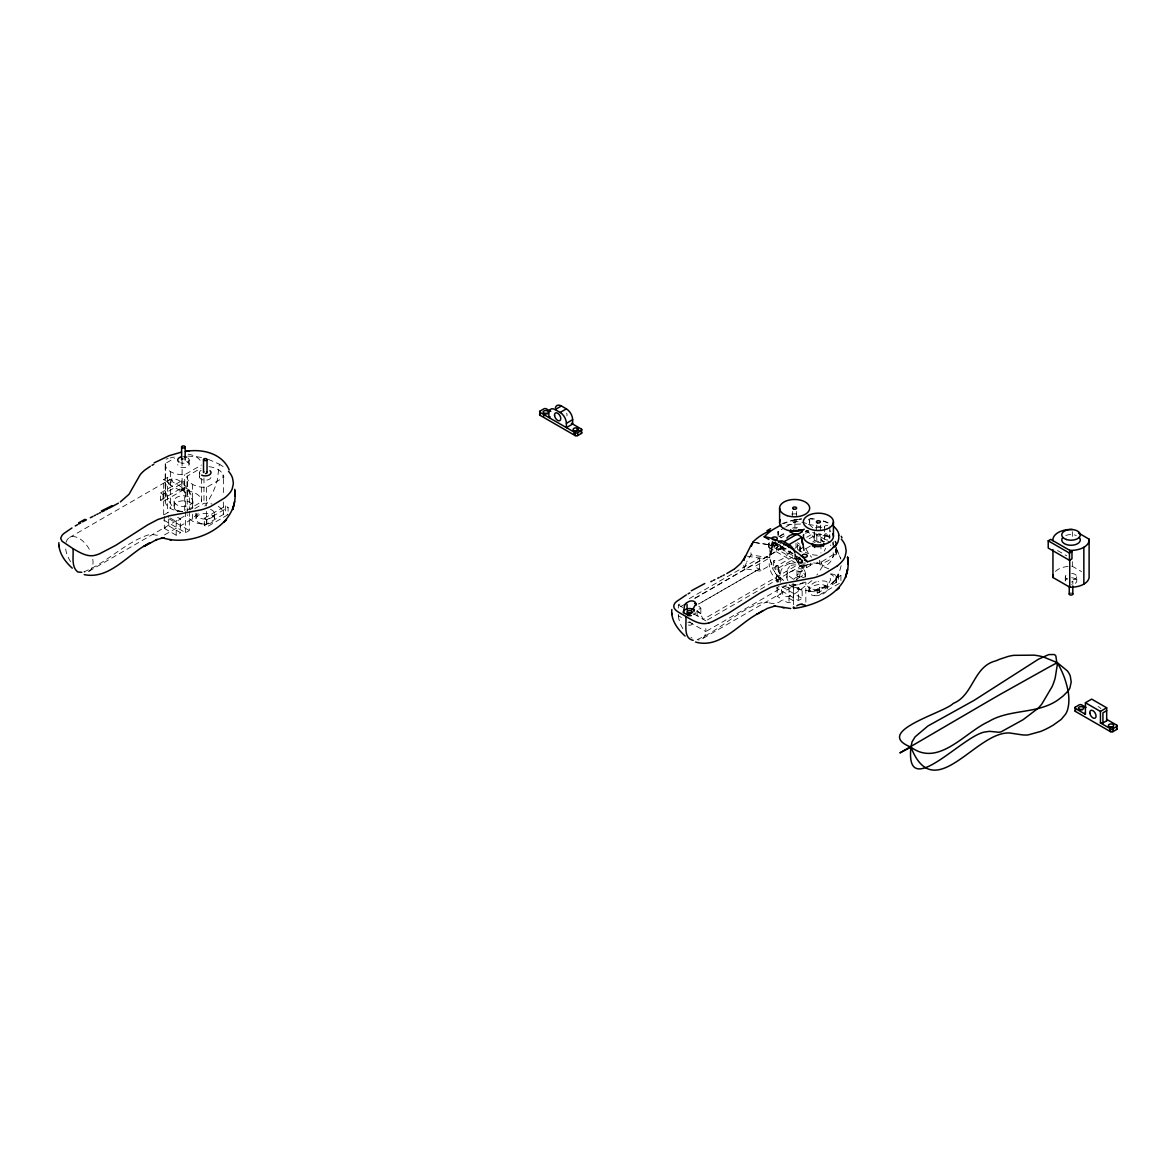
<?xml version="1.0" encoding="UTF-8"?>
<svg xmlns="http://www.w3.org/2000/svg" width="1176" height="1176" viewBox="0 0 1176 1176"><rect width="100%" height="100%" fill="white"/><g stroke="black" fill="none" stroke-linecap="round" stroke-linejoin="round"><path stroke-width="0.75" stroke-dasharray="5 3.75" d="M165.272 464.696L165.257 500.932M187.146 495.155L187.146 476.75M768.487 543.885L768.487 546.766M799.974 551.838L799.974 545.208A18.125 10.466 0 0 0 801.209 548.604M805.487 577.107L805.487 573.976M805.839 602.171L805.839 582.164M808.809 591.513L809.206 586.118L814.571 582.399A9.57 3.602 -18 0 1 817.849 581.356M810.793 564.818L810.793 563.377M827.375 588.823L827.375 583.046L823.891 587.118L816.938 589.455L810.543 589.176L807.486 586.104M836.21 581.179L836.195 576.475L836.165 582.37A18.125 10.466 0 0 0 830.506 573.991M833.343 545.164L833.343 541.813M778.086 536.579L778.115 531.39L784.23 527.877M833.137 552.823C835.401 560.496 820.73 573.462 821.098 560.041M786.92 577.828L787.067 569.934L789.64 566.42M808.809 587.338L809.323 588.47M836.21 553.146L835.416 549.927M820.98 561.246L820.966 562.055M208.343 459.346L219.339 464.167L217.295 480.073A45.805 26.445 -60 0 1 212.444 493.244L208.608 500.359A48.819 28.18 -60 0 1 206.447 503.784L204.844 506.092M813.645 562.951A18.125 10.466 0 0 0 819.393 563.245L836.21 552.808M841.149 565.759L838.356 575.549L831.961 583.311L837.091 577.49A28.93 16.699 0 0 0 838.268 573.932L840.913 575.299L840.913 582.517L819.657 594.791L817.158 593.351L817.158 589.264A25.475 14.7 60 0 0 819.393 587.427L820.142 587.294A17.258 9.967 -60 0 0 821.333 587.574M775.94 542.371L775.822 545.737A24.534 14.156 60 0 0 772.176 547.884L769.883 555.395A20.742 16.361 24.9 0 0 769.721 557.497M746.393 562.76L744.085 568.625L760.093 571.11L772.059 564.201A38.837 22.418 0 0 1 769.721 557.909L770.192 551.265L773.47 543.106M770.162 554.954L774.528 545.546L753.257 542.254M824.185 551.176L825.684 548.207M773.867 560.57L773.382 568.067L775.881 569.522L775.881 565.435A25.475 14.7 60 0 1 773.632 561.011L774.352 560.717M822.774 565.891L818.467 572.844M816.864 575.035L817.658 573.962M833.461 582.002L836.151 578.989M811.925 580.635C804.134 586.045 781.305 609.359 781.511 587.265M198.244 513.589L191.291 519.189A120.525 69.59 -60 0 1 186.984 522.115L164.243 535.08M805.545 533.448L808.441 531.831M794.829 548.472L799.063 545.061M779.526 536.403L787.023 532.272M781.864 547.942L781.026 548.442M182.648 511.56A18.125 10.466 0 0 1 165.302 500.344L165.302 463.52L174.46 458.243M163.684 514.779L163.684 479.617L167.448 477.456L172.137 480.161L172.137 481.601L184.632 488.834L184.632 487.379L180.883 489.554L180.883 490.995L184.632 488.834M69.546 537.505L169.594 479.735M163.684 479.617L168.374 482.322L172.137 480.161M168.374 482.322L168.374 483.777L172.137 481.601M165.302 463.52A18.125 10.466 0 0 0 184.691 474.722L201.464 465.035M187.19 512.986L187.19 476.162L200.92 468.239M160.568 492.979L181.824 480.705L184.323 482.145L184.323 489.363L163.067 501.637L160.568 500.197L160.568 492.979L163.067 494.42L184.323 482.145M160.568 500.197L181.824 487.922L184.323 489.363M180.883 489.554L185.573 492.259L189.321 490.083L189.321 509.428M187.19 476.162A18.125 10.466 0 0 0 206.579 487.349L223.352 477.662M164.317 514.647L168.697 512.119L168.697 517.528M201.508 478.47L201.464 501.858L184.691 511.545L184.691 474.722M194.819 508.576L203.977 503.299A18.125 10.466 0 0 1 211.9 503.99M88.994 571.198L187.469 514.353M164.317 516.352L164.317 528.362L168.697 525.834L180.575 532.699L180.575 518.969L177.605 517.264M170.255 518.072L176.194 521.497L180.575 518.969M204.33 518.249L225.601 505.974L228.1 507.415L228.1 514.647L206.844 526.921L204.33 525.466L204.33 518.249L206.844 519.689L228.1 507.415M164.317 528.362L176.194 535.212L180.575 532.699M163.684 520.057L185.573 532.699L189.321 530.523L189.321 511.192M204.33 525.466L225.601 513.192L228.1 514.647M785.744 526.995L794.903 521.703A18.125 10.466 0 0 1 812.704 527.803M769.001 547.487L769.001 543.165L772.75 540.989L772.75 543.885L769.001 546.046A1.764 1.014 0 0 0 769.001 547.487L804.017 567.714A1.764 1.014 0 0 0 806.515 567.714L810.279 565.538L810.279 561.217M781.173 537.653L784.23 535.889M782.76 546.766L777.762 549.662L777.762 545.326L782.452 542.621M776.513 547.487L780.261 545.326L783.76 547.34L780.011 549.515A19.463 11.231 60 0 0 776.513 551.221L776.513 547.487L780.011 549.515M678.332 608.08L678.332 604.979L681.448 603.17M689.254 598.658L759.52 558.1L759.52 568.846L698.632 604.008L759.622 568.861A17.081 13.465 24.9 0 0 760.093 571.11M694.619 598.319L778.115 550.118M684.814 604.244L680.948 606.478A19.463 11.231 60 0 1 682.212 605.464M695.251 598.216L780.996 548.722A19.463 11.231 60 0 1 784.657 546.811M776.513 581.414L776.513 574.888L777.792 576.505L775.205 572.903L778.938 577.695L772.72 568.919L769.721 557.791L754.625 566.626L761.24 570.448M806.663 537.3L814.292 532.904A18.125 10.466 0 0 0 814.336 532.316M809.162 538.755L816.791 534.345A18.125 10.466 0 0 1 830.271 537.035M799.033 549.721L803.605 547.09M700.837 608.154L700.837 613.637L697.089 615.798L697.089 610.315L700.837 608.154A19.463 11.231 60 0 0 698.412 605.934M806.104 548.53L810.69 545.885M773.382 568.067L794.638 555.792L797.137 557.248L775.881 569.522M800.533 558.718A19.463 11.231 60 0 1 802.15 561.702L798.386 563.863A19.463 11.231 60 0 0 794.888 558.115L796.769 557.027M800.268 556.88L795.27 559.761L795.27 555.44A8.849 5.101 60 0 0 795.167 554.058M794.888 558.115L798.386 560.129L800.9 558.688M707.423 619.943L804.031 564.171L805.854 564.377M777.13 582.517L777.13 580.591L780.114 578.871A27.107 15.655 -60 0 0 781.511 580.18A27.548 15.905 60 0 1 776.498 574.902A26.769 15.45 -60 0 0 780.261 577.269L784.304 581.135M779.012 586.486L776.513 587.926L798.386 600.568L802.15 598.393L802.15 589.926A26.769 15.45 -60 0 1 798.386 587.53L798.386 600.568M786.773 584.884L705.791 631.585A19.463 11.231 60 0 1 698.015 639.979M796.211 579.371L799.474 577.563M783.848 586.001A19.463 11.231 60 0 0 789.008 587.456L795.461 585.001L702.234 638.803M819.393 587.412L820.142 587.294M840.913 575.299L836.606 578.21A19.448 11.231 -60 0 1 821.392 587.441M817.158 593.351L838.414 581.076L838.414 573.844M793.271 600.76L793.388 587.044A27.107 15.655 -60 0 1 791.992 585.736M780.011 594.688L780.82 594.233M790.434 602.362C786.832 604.332 783.304 597.599 779.732 601.818A38.69 22.329 -60 0 1 778.674 602.318L777.85 602.656A19.963 11.525 -60 0 1 773 603.611L767.987 602.641M778.718 595.409L777.13 596.291L783.069 600.01M821.892 588.088L823.053 587.559A9.114 4.116 -15.5 0 0 824.655 586.633A9.805 3.822 -18 0 0 826.728 581.782A9.805 3.822 -18 0 0 818.084 581.664M782.025 523.54L792.345 520.351L801.62 518.939L799.254 519.16A30.355 17.522 0 0 0 792.433 520.468L787.553 522.07A65.841 38.014 0 0 0 783.583 523.746M697.162 639.568C719.506 630.424 736.661 611.755 759.358 603.288A39.808 22.991 -60 0 1 767.972 602.656M789.317 563.671L802.032 561.775M166.11 459.155L168.109 458.537M83.805 571.859C106.722 562.834 124.068 543.356 147.426 535.168A36.515 21.08 -60 0 1 152.013 534.507L160.568 535.712M789.067 584.751C796.887 590.161 806.912 591.601 816.188 590.264A19.477 11.245 0 0 0 827.654 585.31L830.477 580.106L829.712 575.064M800.621 523.996L789.361 524.628A36.015 20.786 0 0 0 783.966 525.599M187.807 456.126L195.054 456.538A42.512 24.549 0 0 1 201.596 457.537M807.677 564.524L822.671 563.025A23.197 13.392 0 0 0 834.284 554.631A21.491 12.407 -60 0 1 836.165 554.954L836.165 547.149M813.086 519.086L810.396 518.866A39.69 22.917 0 0 0 809.897 518.837M802.032 589.911L800.415 589.676A40.837 23.579 60 0 1 789.669 585.119M808.956 531.038L806.78 530.699A15.038 8.673 0 0 0 805.251 532.096M754.874 542.577L774.528 545.62M769.721 557.791L750.994 554.896L747.598 560.129A105.605 60.976 0 0 0 746.848 561.716M747.421 556.219L763.724 558.673M828.742 568.846L822.421 566.17L815.732 561.378M821.848 527.407L817.746 526.187A42.483 24.534 0 0 0 807.883 524.423M823.318 521.115L827.845 522.85M793.241 579.165L788.611 575.711L786.92 571.257M793.388 600.701L787.45 597.496M1057.533 550.53L1066.676 555.807M1055.431 571.404A18.125 10.466 0 0 1 1072.336 566.303L1081.494 571.58M812.69 532.361L830.035 542.371M802.017 552.117L796.02 548.648L796.02 543.239M773.558 542.18L795.138 554.631M772.75 543.885A1.764 1.014 0 0 1 775.249 543.885L801.518 559.041M775.822 545.737L772.132 543.591L769.883 544.9L769.883 555.395A17.464 10.084 -60 0 1 772.147 547.972L771.97 541.93M780.996 548.722L803.282 561.584L703.233 619.355A19.463 11.231 60 0 0 697.089 610.315M806.515 567.714L806.515 564.818A1.764 1.014 0 0 1 804.017 564.818L769.001 544.606A1.764 1.014 0 0 1 769.001 543.165M781.82 586.662L802.15 598.393M696.56 611.167L700.837 613.637M678.332 604.979L685.549 609.139M694.237 614.151L705.85 620.855M678.332 614.284L678.332 615.724L682.947 618.4M689.048 621.913L705.85 631.615L705.85 625.514M184.632 487.379L189.321 490.083M168.374 483.777L180.883 490.995M169.006 518.792L189.321 530.523M219.339 464.167L223.072 466.549M781.511 580.18L780.202 578.974L780.79 579.562M780.114 578.871L774.675 571.977M811.616 557.277L810.19 555.587M833.549 544.62L833.196 544.194A32.413 18.713 0 0 1 833.563 544.811M835.857 547.663L840.84 559.012L836.459 548.56M808.044 552.646L805.545 548.266M789.272 563.627A19.683 11.363 0 0 0 780.923 570.845L780.394 574.094L778.115 566.861L778.13 568.405M832.52 542.459L833.122 545.414M836.21 549.221L836.21 552.455M814.321 531.728L814.321 539.828M793.462 583.84L793.477 604.773M1071.63 573.432A5.748 3.322 0 0 1 1076.775 576.74L1076.775 581.076A5.748 3.322 0 0 1 1071.63 584.369M1076.775 576.74A5.748 3.322 0 0 1 1071.63 580.033A1.764 1.014 0 0 1 1072.806 581.076L1072.806 584.325M1072.336 531.773L1072.336 536.374M1072.336 561.687L1072.336 566.303M1065.28 576.74L1065.28 581.076M829.815 526.921L829.815 538.461M824.508 526.921L824.508 538.461M820.966 538.461L820.966 542.092M820.966 543.915L820.966 552.985M820.392 525.113L820.392 534.86A1.985 1.147 0 0 1 817.408 535.859A1.985 1.147 0 0 1 817.408 533.86A1.985 1.147 0 0 1 820.392 534.86M819.657 587.574L819.657 594.791M819.393 560.232L819.393 563.245M816.791 534.345L816.791 542.371A18.125 10.466 0 0 1 820.613 542.445M816.409 525.113L816.409 534.86M814.292 532.904L814.292 540.916A18.125 10.466 0 0 0 805.207 531.082M809.676 518.969L809.676 522.585M804.017 564.818L804.017 567.714M801.988 559.261L801.988 564.465M800.003 545.635L800.003 552.058M798.386 560.129L798.386 563.863M797.504 549.001L797.504 542.592A18.125 10.466 0 0 1 796.49 542.621M796.99 570.242L796.99 580.341M796.637 511.384L796.637 517.896M794.903 521.703L794.903 529.729M794.903 553.587L794.903 558.541A18.125 10.466 0 0 1 800.93 558.865M792.653 511.384L792.653 517.896M789.008 587.456L789.008 603.156M780.261 545.326L780.261 549.06A19.463 11.231 60 0 1 783.76 547.34M780.261 582.37L780.261 577.284L781.981 579.033A40.837 23.579 60 0 0 783.731 580.591M778.115 534.904L778.115 531.39A18.125 10.466 0 0 0 781.099 537.932M778.115 565.494L778.13 569.772M777.277 543.665L777.277 547.134A2.646 1.529 0 0 1 773.308 548.457A2.646 1.529 0 0 1 773.308 545.811A2.646 1.529 0 0 1 777.277 547.134M777.13 587.662L777.13 596.291M775.249 540.989L775.249 543.885M693.958 612.961L693.958 614.651M225.601 505.974L225.601 513.192M223.396 478.823L223.352 495.081M223.352 502.049L223.352 514.485A18.125 10.466 0 0 0 217.457 505.989M214.561 513.736L214.561 518.792M206.844 519.689L206.844 526.921M206.579 487.349L206.579 505.856M206.579 511.413L206.579 524.173A18.125 10.466 0 0 1 187.234 514.75M203.977 477.985L203.977 503.299M199.523 472.576L199.523 476.912M195.98 513.736L195.98 518.792M192.673 501.108A9.29 5.365 0 0 1 178.737 505.739A9.29 5.365 0 0 1 178.737 496.463A9.29 5.365 0 0 1 192.673 501.108L192.673 506.15M192.452 484.321L192.452 507.326M192.452 514.235L192.452 521.144M189.13 459.948L189.13 464.27M185.573 492.259L185.573 509.84M185.573 511.589L185.573 532.699M182.089 460.801L182.089 490.657A18.125 10.466 0 0 1 201.464 501.858M181.824 480.705L181.824 487.922M176.194 521.497L176.194 535.212M174.107 501.108L174.107 506.15M170.564 471.679L170.564 508.502M168.697 519.336L168.697 525.834M167.448 477.456L167.448 512.618M163.067 494.42L163.067 501.637M1072.806 581.076A1.764 1.014 0 0 1 1071.571 582.046M1065.765 535.492A9.29 5.365 0 0 1 1076.29 535.492M1067.352 579.283A5.748 3.322 0 0 1 1067.352 574.182M1071.63 577.769A5.748 3.322 0 0 1 1076.775 581.076M1065.309 580.724A5.748 3.322 0 0 1 1067.352 578.519M178.09 511.692A19.463 11.231 60 0 1 165.728 486.32A19.463 11.231 60 0 1 182.265 482.777A19.463 11.231 60 0 1 192.555 508.591M92.801 559.276A19.463 11.231 60 0 1 84.334 572.05M70.604 561.672A19.463 11.231 60 0 1 65.518 546.414M66.047 542.342A19.463 11.231 60 0 1 77.219 537.461A19.463 11.231 60 0 1 90.787 552.308M170.123 457.978A35.618 20.565 0 0 1 174.327 457.082M210.533 509.326A9.29 5.365 0 0 1 213.694 515.999A9.29 5.365 0 0 1 202.801 518.91A9.29 5.365 0 0 1 196.039 513.177M210.901 477.588A5.748 3.322 0 0 1 203.536 480.073A5.748 3.322 0 0 1 199.994 475.589M199.994 473.899A5.748 3.322 0 0 1 201.214 470.238M209.034 466.666A18.125 10.466 0 0 1 222.146 473.09M182.427 511.486A9.29 5.365 0 0 1 174.607 504.416A9.29 5.365 0 0 1 188.307 501.608A9.29 5.365 0 0 1 189.953 509.943M186.646 461.536A5.748 3.322 0 0 1 186.322 467.137A5.748 3.322 0 0 1 177.664 464.623M188.116 458.067A5.748 3.322 0 0 1 187.645 462.183A5.748 3.322 0 0 1 180.604 462.844M188.116 454.171A18.125 10.466 0 0 1 201.434 463.27M798.401 587.544A27.548 15.905 60 0 1 793.388 587.03M780.394 574.094A18.125 10.466 0 0 1 778.115 568.229M809.22 590.734A18.125 10.466 0 0 0 819.393 592.057L819.393 589.323A22.388 12.921 -60 0 1 817.158 589.264M819.407 590.131A19.742 8.364 -17.3 0 1 808.97 591.396M835.401 549.692A18.125 10.466 0 0 1 836.165 553.558M830.227 545.032A18.125 10.466 0 0 1 830.903 545.399M835.475 549.765A17.684 11.393 31.6 0 1 836.254 554.984M751.214 554.896A28.724 22.653 24.9 0 1 750.92 552.823M744.261 568.625A30.796 24.284 24.9 0 1 743.805 565.318M692.091 638.112A19.463 11.231 60 0 1 690.929 637.392M682.889 628.719A19.463 11.231 60 0 1 678.39 615.754M799.401 577.592A22.726 13.127 -60 0 1 804.061 564.186M797.46 584.766A18.243 8.996 71.1 0 1 795.461 584.957M778.512 582.061A19.463 11.231 60 0 1 777.13 580.591M794.829 585.001A19.624 9.217 55.8 0 1 791.654 584.766M779.335 536.594A23.167 13.377 0 0 1 786.347 532.507M806.222 530.641A32.413 18.713 0 0 1 808.412 530.949M790.537 551.206A17.258 9.967 -60 0 1 789.625 552.455M789.566 552.382A19.448 11.231 -60 0 1 774.381 560.643M777.718 565.524A22.256 12.848 -60 0 1 775.881 565.435M779.82 573.8A19.771 15.185 14.4 0 1 777.968 565.935M830.918 573.947A18.61 6.982 -23.2 0 1 836.562 577.269M778.791 581.179A19.095 16.141 43.7 0 1 769.192 563.642M803.37 582.164A9.379 7.144 0.8 0 1 792.403 583.987M787.847 580.635A9.379 7.144 0.8 0 1 796.681 570.345M803.781 573.3A9.379 7.144 0.8 0 1 805.487 576.402M805.472 574.167A9.584 7.423 18.6 0 1 804.575 577.151M803.987 569.728A10.319 7.997 17.3 0 1 805.457 573.962M803.473 568.919A10.334 8.144 14.1 0 0 802.752 568.155A9.437 7.468 13.6 0 0 789.478 566.259M827.698 539.96A2.646 1.529 0 0 1 824.582 538.828A2.646 1.529 0 0 1 826.434 536.991A2.646 1.529 0 0 1 829.683 538.005M824.699 541.754A6.189 3.572 0 0 1 821.745 536.741A6.189 3.572 0 0 1 830.668 535.521M805.06 582.076A6.189 3.572 0 0 1 797.181 583.634M793.741 579.268A6.189 3.572 0 0 1 804.017 577.813M692.12 623.207A2.646 1.529 0 0 1 691.062 624.941A2.646 1.529 0 0 1 687.886 624.853M687.886 622.501A2.646 1.529 0 0 1 690.871 622.325M566.67 413.144A4.425 2.558 60 0 1 566.905 415.922M1098.016 706.658A4.425 2.558 60 0 1 1100.883 708.643M793.418 529.244A5.748 3.322 0 0 1 796.799 528.847M786.362 548.957A18.125 10.466 0 0 1 780.467 545.37M814.027 542.445A5.748 3.322 0 0 1 822.156 542.445M817.349 555.248A18.125 10.466 0 0 1 805.266 552.191M810.426 518.645A31.032 17.919 0 0 1 814.512 518.998M823.465 520.968A31.032 17.919 0 0 1 828.977 523.305M792.521 528.156A5.748 3.322 0 0 1 798.989 527.803M812.822 542.018A5.748 3.322 0 0 1 818.378 540.034A5.748 3.322 0 0 1 823.567 542.342M695.648 612.843A6.189 3.572 0 0 1 693.722 614.769M824.626 527.377A2.646 1.529 0 0 1 827.698 525.422M798.357 568.905A2.646 1.529 0 0 1 800.93 568.905M807.295 564.465A2.646 1.529 0 0 1 804.913 565.979A2.646 1.529 0 0 1 802.047 564.774A2.646 1.529 0 0 1 803.84 562.995A2.646 1.529 0 0 0 805.457 563.039M777.762 545.326A8.849 5.101 60 0 1 777.865 544.076M810.279 564.098A1.764 1.014 0 0 1 810.279 565.538M802.605 562.554A2.646 1.529 0 0 1 802.605 560.599M777.233 543.929A2.646 1.529 0 0 1 774.47 545.767A2.646 1.529 0 0 1 772.117 543.738A2.646 1.529 0 0 1 776.131 542.989M799.68 544.12A2.646 1.529 60 0 1 797.695 542.489M789.978 551.221A4.91 2.837 60 0 1 786.391 552.867A4.91 2.837 60 0 1 783.04 546.928M815.321 527.803A15.038 8.673 0 0 1 821.48 527.803M829.947 530.744A15.038 8.673 0 0 1 830.785 531.39M808.441 519.13A15.038 8.673 0 0 1 809.353 524.364M791.566 514.088A15.038 8.673 0 0 1 799.195 514.309M838.282 573.932L836.165 577.416A19.83 11.451 -60 0 0 838.282 573.932M794.623 519.939L798.239 519.292L794.623 519.939M199.832 523.129A9.29 5.365 0 0 0 214.502 519.351A9.29 5.365 0 0 0 201.493 513.897A9.29 5.365 0 0 0 199.832 523.129M814.424 595.673A9.379 5.395 -12.7 0 0 827.228 588.088A9.379 5.395 -12.7 0 0 812.557 586.53A9.379 5.395 -12.7 0 0 814.424 595.673M825.831 536.256A2.646 1.529 0 0 0 829.815 534.933A2.646 1.529 0 0 0 825.831 533.61A2.646 1.529 0 0 0 825.831 536.256M798.313 576.696A2.646 1.529 0 0 0 802.297 575.373A2.646 1.529 0 0 0 798.313 574.035A2.646 1.529 0 0 0 798.313 576.696M793.638 522.129A1.985 1.147 0 0 0 796.637 521.144A1.985 1.147 0 0 0 793.638 520.145A1.985 1.147 0 0 0 793.638 522.129"/><path stroke-width="1.5" d="M71.927 527.98L64.165 533.301A28.459 16.435 0 0 0 62.063 535.271L60.667 538.299L62.034 541.225L73.015 548.648C73.735 556.263 70.927 566.597 77.792 571.992L81.776 572.33M686.358 594.865L676.817 601.318A27.798 16.052 0 0 0 674.892 603.141C670.07 609.859 681.874 613.446 685.828 616.518C686.769 623.971 682.889 638.48 693.237 640.332M234.891 490.627C239.11 526.407 192.864 547.575 162.817 537.858L164.478 538.299L161.274 538.064L162.626 537.991L156.158 539.813L157.04 539.446L143.869 546.487L150.19 542.695C128.757 552.735 110.485 579.989 84.202 574.638M847.896 563.98L847.602 557.145C852.879 588.338 820.319 604.876 793.888 608.492M58.859 542.724C58.521 552.808 65.106 561.716 72.265 568.17M778.453 542.415A8.849 5.101 60 0 1 784.01 541.71L789.008 544.606L801.518 537.388L802.929 544.032M671.834 609.477C670.688 619.928 677.714 629.366 685.079 636.04M234.362 503.269L232.73 509.575L234.685 501.49M786.92 538.049C789.949 533.522 797.901 532.831 801.518 537.388M745.658 555.88L750.597 546.076A65.047 37.544 0 0 1 752.978 542.577M745.613 555.939L740.865 563.333L734.868 568.64M689.592 614.342L690.974 612.711M685.417 603.935L686.343 602.95M836.43 590.293L839.341 587.53L838.106 588.706M837.371 565.862L823.45 574.403A50.921 29.4 0 0 1 813.821 577.784L782.172 583.678L770.809 587.309L760.255 592.895L728.606 613.181L712.406 621.634A28.459 16.435 0 0 1 709.01 622.854M734.309 569.022L726.783 573.55M120.364 501.902L129.022 494.273L140.135 474.766A50.392 29.091 0 0 1 145.06 469.93L150.278 466.328M757.418 613.945C738.44 624.133 719.83 649.093 695.56 642.037M763.018 610.579L756.697 614.372L767.458 608.36L775.44 605.875L774.087 605.934L790.742 608.551M118.364 503.166L109.001 508.282M571.404 423.301L581.4 429.078L581.4 433.415L577.651 435.576A1.764 1.014 0 0 1 575.152 435.576L540.137 415.363L540.137 411.027L543.885 408.866A1.764 1.014 0 0 1 546.384 408.866L550.765 411.38M555.145 409.586L561.393 405.97L566.391 408.866A8.849 5.101 60 0 1 572.653 419.685L572.653 424.022L566.391 427.638L566.391 423.301A8.849 5.101 60 0 0 560.144 412.467L555.145 409.586A8.849 5.101 60 0 0 548.883 413.188L548.883 417.524L550.133 416.804M560.144 412.467L566.391 408.866M566.391 423.301L572.653 419.685M540.137 411.027A1.764 1.014 0 0 0 540.137 412.467L575.152 432.68A1.764 1.014 0 0 0 577.651 432.68L581.4 430.519A1.764 1.014 0 0 0 581.4 429.078M790.331 532.375L793.374 530.611M688.048 593.865L689.812 592.851M784.01 541.71L796.519 534.492M833.122 547.296L836.165 545.532M1048.213 540.813L1050.712 539.372L1071.968 551.647L1071.968 558.865L1069.469 560.305L1048.213 548.031L1048.213 540.813L1069.469 553.087L1071.968 551.647M1075.408 707.07A1.764 1.014 0 0 0 1075.408 708.511L1085.419 714.288L1085.419 702.734L1100.427 711.406L1100.427 722.946A1.764 1.014 0 0 0 1102.926 722.946L1106.675 720.785A1.764 1.014 0 0 0 1106.675 719.345L1116.686 725.122L1116.686 729.458L1112.937 731.619A1.764 1.014 0 0 1 1110.423 731.619L1075.408 711.406L1075.408 707.07L1079.156 704.894A1.764 1.014 0 0 1 1081.67 704.894L1086.036 707.423M1085.419 702.734L1091.666 699.117L1106.675 707.79L1106.675 720.785M1100.427 711.406L1106.675 707.79M1106.675 710.671L1102.926 712.847L1102.926 722.946M1100.427 722.946L1110.423 728.723A1.764 1.014 0 0 0 1112.937 728.723L1116.686 726.562A1.764 1.014 0 0 0 1116.686 725.122M75.235 525.995L77.616 524.628M154.174 462.844L169.197 455.671L181.56 452.084M766.987 530.729L770.574 528.685M78.513 522.908L84.995 519.292M691.326 590.778L704.777 583.531M78.807 523.952L80.659 522.923M152.013 465.329L153.762 464.388M82.555 521.879L86.436 519.807M723.108 575.49L724.372 574.844M90.346 517.749L92.963 516.396M94.256 515.735L95.535 515.073M720.491 576.828L721.814 576.152M96.814 514.426L98.064 513.794M106.31 509.649L107.677 508.958M710.877 581.664L712.127 581.032M99.313 513.162L100.533 512.545M781.04 524.952L772.382 529.92A63.842 36.853 0 0 0 764.312 536.844M102.033 511.795L104.914 510.355M713.347 580.43L714.846 579.665M717.742 578.225L719.139 577.519M101.342 510.972L112.058 505.636M805.045 606.39L805.251 605.17L801.841 604.508M708.996 622.839C700.69 625.647 692.767 620.458 685.828 616.518M189.365 451.011L185.426 451.422C201.919 448.585 221.999 453.039 229.202 469.885M782.481 607.522L784.098 607.86M169.667 539.652L171.284 539.99M73.015 548.648C79.953 552.588 87.877 557.777 96.182 554.969A28.459 16.435 0 0 0 99.578 553.764L115.792 545.311L147.441 525.01L157.981 519.439L169.359 515.808L200.993 509.899A50.921 29.4 0 0 0 210.622 506.518L224.557 497.992A66.517 38.411 0 0 0 228.041 494.905L230.07 492.582A35.618 20.565 0 0 0 232.201 488.878L233.201 484.571A51.67 29.826 0 0 0 233.274 482.38L232.554 478.191A42.512 24.549 0 0 0 228.511 471.311M1078.436 532.993L1089.108 539.167L1089.108 575.99A18.125 10.466 0 0 1 1069.734 587.177L1052.946 577.49L1052.946 549.633M764.312 536.844L768.928 539.505M804.384 559.982L807.456 561.76A63.563 36.706 0 0 0 817.54 557.997L828.066 552.088L836.298 544.9A30.209 17.434 0 0 0 838.076 541.577L838.708 538.843A39.719 22.932 0 0 0 838.591 535.154M576.843 429.328L579.886 431.092M685.505 604.008A8.614 8.335 -18.6 0 0 684.491 605.596L683.462 612.608L688.739 615.651A6.189 3.572 0 0 0 691.312 615.548M801.988 537.682L802.017 543.106M841.222 536.271L842.016 537.755M802.987 544.238L803.972 550.412M671.834 614.578L671.658 612.961M59.006 546.693L58.829 545.076M847.602 557.145L847.734 559.026M234.774 489.275L235.082 496.11M1112.937 728.723L1112.937 731.619M1110.423 728.723L1110.423 731.619M1083.846 547.31L1083.846 584.134M1072.806 585.942L1072.806 594.071M1069.734 551.706L1069.734 550.353A18.125 10.466 0 0 0 1089.108 539.167M1069.734 559.423L1069.734 587.177M1069.469 553.087L1069.469 560.305M1069.263 585.942L1069.263 594.071M833.431 521.865A15.038 8.673 0 0 1 810.881 529.376A15.038 8.673 0 0 1 810.881 514.338A15.038 8.673 0 0 1 833.431 521.865L833.431 536.3M779.6 508.135L779.6 522.585M693.958 609.256L693.958 611.608M687.078 604.538L687.078 610.021M577.651 432.68L577.651 435.576M575.152 432.68L575.152 435.576M207.035 459.581L207.035 472.576A1.764 1.014 0 0 1 205.462 473.59M203.507 459.581L203.507 472.576M185.161 446.954L185.161 459.948M181.618 446.954L181.618 459.948A1.764 1.014 0 0 1 183.03 458.949M1071.895 593.174A1.764 1.014 0 0 1 1072.394 594.718A1.764 1.014 0 0 1 1069.675 594.718A1.764 1.014 0 0 1 1070.175 593.174M1079.156 537.314A9.29 5.365 0 0 1 1071.483 545.267A9.29 5.365 0 0 1 1062.516 537.785M1052.946 540.666A18.125 10.466 0 0 1 1072.336 529.479M1052.946 577.49A18.125 10.466 0 0 1 1053.123 575.138M203.654 472.179A1.764 1.014 0 0 1 203.918 471.929M206.638 471.929A1.764 1.014 0 0 1 206.903 472.179M210.004 470.694A5.748 3.322 0 0 1 209.152 475.03A5.748 3.322 0 0 1 201.596 475.133M223.19 475.325A18.125 10.466 0 0 1 223.352 477.662M178.972 462.065A5.748 3.322 0 0 1 181.648 456.788M183.985 456.641A5.748 3.322 0 0 1 186.646 457.214M744.07 560.452A30.796 24.284 24.9 0 1 745.481 555.88M841.325 539.181A42.512 24.549 0 0 1 845.368 546.061L846.088 550.25A51.67 29.826 0 0 1 846.014 552.441L845.015 556.748A35.618 20.565 0 0 1 842.883 560.467L840.855 562.775A66.517 38.411 0 0 1 837.356 565.862M794.226 530.964A21.491 12.407 -60 0 1 794.903 531.126M794.903 530.905A17.611 3.44 -8.8 0 1 802.723 530.097M751.405 546.325A28.724 22.653 24.9 0 1 753.007 542.21M752.802 542.195A61.74 35.648 0 0 1 770.236 530.641M790.625 531.258A23.167 13.377 0 0 1 792.212 530.949M798.636 529.803A18.125 10.466 0 0 1 802.532 530.361M796.799 605.846A5.16 1.793 -11.9 0 1 802.091 603.979M794.755 608.124A11.319 1.764 -18.4 0 1 793.771 606.889M687.401 613.49A2.646 1.529 0 0 1 691.459 613.269M581.4 431.96A1.764 1.014 0 0 1 581.4 433.415M540.137 415.363A1.764 1.014 0 0 1 540.137 413.908M574.491 433.665A2.646 1.529 0 0 1 573.741 433.312M574.491 430.989A2.646 1.529 0 0 1 577.063 430.989M543.885 416.084A2.646 1.529 0 0 1 543.444 415.745M543.885 413.908A2.646 1.529 0 0 1 547.457 413.82M555.381 407.734A8.849 5.101 60 0 1 561.393 405.97M1116.686 728.003A1.764 1.014 0 0 1 1116.686 729.458M1075.408 711.406A1.764 1.014 0 0 1 1075.408 709.951M1085.419 714.288A1.764 1.014 0 0 1 1085.419 712.847M1110.776 729.884A2.646 1.529 0 0 1 1109.762 729.708M1109.012 727.385A2.646 1.529 0 0 1 1113.084 727.385M1079.744 709.701A2.646 1.529 0 0 1 1082.332 709.701M790.448 532.155A5.748 3.322 0 0 1 790.581 531.464M800.268 529.803A5.748 3.322 0 0 1 801.958 532.155M823.567 543.782A5.748 3.322 0 0 1 823.112 546.399M814.836 547.516A5.748 3.322 0 0 1 814.409 547.34M813.057 546.399A5.748 3.322 0 0 1 812.616 543.782M835.298 541.504A18.125 10.466 0 0 1 836.21 544.944M764.297 536.8A57.168 33.002 60 0 1 771.529 538.388L774.572 539.446A99.769 57.609 60 0 1 797.181 552.573L800.239 554.94A57.168 33.002 60 0 1 807.471 561.731M833.475 526.26A31.032 17.919 0 0 1 838.973 535.139M801.679 529.7A5.748 3.322 0 0 1 796.211 534.022A5.748 3.322 0 0 1 790.728 529.7M823.715 544.018A5.748 3.322 0 0 1 818.084 546.664A5.748 3.322 0 0 1 812.469 544.018M694.546 603.494A19.463 11.231 60 0 1 696.486 604.567M683.462 612.608A6.189 3.572 0 0 1 687.078 608.845A6.189 3.572 0 0 1 694.34 609.83M687.842 615.548A10.334 7.82 -7.7 0 1 688.519 614.019M694.81 605.581A7.482 3.91 -48.6 0 1 693.017 608.742M692.576 609.08A9.32 0.911 -45.7 0 1 691.268 610.418M695.751 604.714A6.615 4.983 -35.1 0 1 695.692 605.375M686.534 603.097A6.189 4.733 -32.2 0 1 692.635 600.965A6.189 4.733 -32.2 0 1 696.163 604.611M802.164 570.698A2.646 1.529 0 0 1 798.137 571.507M692.12 612.578A2.646 1.529 0 0 1 687.813 613.255A2.646 1.529 0 0 1 688.504 610.726A2.646 1.529 0 0 1 692.238 612.123M772.309 539.211A2.646 1.529 0 0 1 774.264 536.947A2.646 1.529 0 0 1 777.218 538.814A2.646 1.529 0 0 1 773.132 539.725M789.008 544.606A8.849 5.101 60 0 1 794.829 552.529M783.731 544.929A4.91 2.837 60 0 1 788.964 547.516M832.726 533.669A15.038 8.673 0 0 1 819.172 544.973A15.038 8.673 0 0 1 803.693 534.521M804.266 529.244A15.038 8.673 0 0 1 786.259 529.788A15.038 8.673 0 0 1 780.32 519.954M910.944 747.142C904.888 803.59 964.908 732.442 986.546 731.81A37.544 21.668 -60 0 1 989.678 731.354L998.497 732.222A19.051 10.996 -60 0 0 1001.026 731.869L1023.061 719.727L1038.026 708.334A33.883 19.566 -60 0 0 1041.833 704.027L1052.182 686.505A42.424 24.49 -60 0 0 1055.225 677.788L1057.209 665.337L1055.842 655.958A11.745 6.791 -60 0 0 1054.196 654.532L1048.727 654.591L1038.467 659.207L973.993 700.426L927.879 726.018L915.046 736.896L912.047 741.865L910.944 747.142C933.141 803.752 971.494 738.719 1004.216 733.31A36.147 29.518 58 0 1 1009.464 732.957L1021.415 734.75A35.706 29.15 58 0 0 1028.074 734.926L1040.789 731.399A134.123 109.486 58 0 0 1053.27 725.107L1061.193 719.433L1065.574 714.2A26.975 22.021 58 0 0 1067.426 710.216C1070.777 699.191 1067.837 687.357 1064.104 676.817A74.602 60.902 58 0 0 1057.268 662.661L1043.156 656.87A42.424 24.49 0 0 0 1034.086 655.15L1013.727 655.341A35.618 20.565 0 0 0 1008.053 656.473L1000.056 659.104A90.052 51.994 0 0 0 995.925 660.838C973.155 666.366 973.728 695.178 953.266 703.41C944.152 712.979 872.107 731.678 910.944 747.142C938.419 767.531 964.688 732.442 988.443 721.682C1010.522 708.187 1039.76 714.832 1060.429 698.074A90.052 51.994 0 0 0 1063.442 695.692L1067.999 691.076A35.618 20.565 0 0 0 1069.954 687.798L1071.204 681.992L1070.278 676.053A42.424 24.49 0 0 0 1067.293 670.82L1057.283 662.661A74.602 1.25 -29.3 0 0 1048.11 667.586L1000.129 694.428A134.123 2.234 -29.3 0 0 988.457 701.175L899.89 752.89L910.944 747.142M847.176 571.139L845.544 577.445L847.499 569.36L847.176 571.139M225.278 520.821L223.616 522.409L226.527 519.645L225.278 520.821M164.052 538.152L162.362 537.902L164.052 538.152M1066.397 539.505A9.29 5.365 0 0 0 1080.318 534.86A9.29 5.365 0 0 0 1066.397 530.214A9.29 5.365 0 0 0 1066.397 539.505M204.242 460.404A1.764 1.014 0 0 0 207.035 459.684A1.764 1.014 0 0 0 204.55 458.655A1.764 1.014 0 0 0 204.242 460.404M182.353 447.777A1.764 1.014 0 0 0 185.147 447.056A1.764 1.014 0 0 0 182.662 446.013A1.764 1.014 0 0 0 182.353 447.777M574.447 430.769A2.646 1.529 0 0 0 578.43 429.431A2.646 1.529 0 0 0 574.447 428.108A2.646 1.529 0 0 0 574.447 430.769M544.429 413.438A2.646 1.529 0 0 0 548.413 412.115A2.646 1.529 0 0 0 544.429 410.777A2.646 1.529 0 0 0 544.429 413.438M554.558 415.584A4.425 2.558 60 0 0 559.614 420.743A4.425 2.558 60 0 0 558.762 414.07A4.425 2.558 60 0 0 554.558 415.584M1089.829 713.068A4.425 2.558 60 0 0 1094.885 718.227A4.425 2.558 60 0 0 1094.033 711.553A4.425 2.558 60 0 0 1089.829 713.068M1109.732 726.812A2.646 1.529 0 0 0 1113.701 725.474A2.646 1.529 0 0 0 1109.732 724.151A2.646 1.529 0 0 0 1109.732 726.812M1079.48 709.393A2.646 1.529 0 0 0 1083.684 708.305A2.646 1.529 0 0 0 1079.95 706.747A2.646 1.529 0 0 0 1079.48 709.393M803.326 557.13A2.646 1.529 0 0 0 807.295 555.792A2.646 1.529 0 0 0 803.326 554.469A2.646 1.529 0 0 0 803.326 557.13M817.408 522.85A1.985 1.147 0 0 0 820.392 521.865A1.985 1.147 0 0 0 817.408 520.865A1.985 1.147 0 0 0 817.408 522.85M787.126 515.661A15.038 8.673 0 0 0 809.676 508.135A15.038 8.673 0 0 0 787.126 500.623A15.038 8.673 0 0 0 787.126 515.661M793.638 509.135A1.985 1.147 0 0 0 796.637 508.135A1.985 1.147 0 0 0 793.638 507.15A1.985 1.147 0 0 0 793.638 509.135"/></g></svg>
